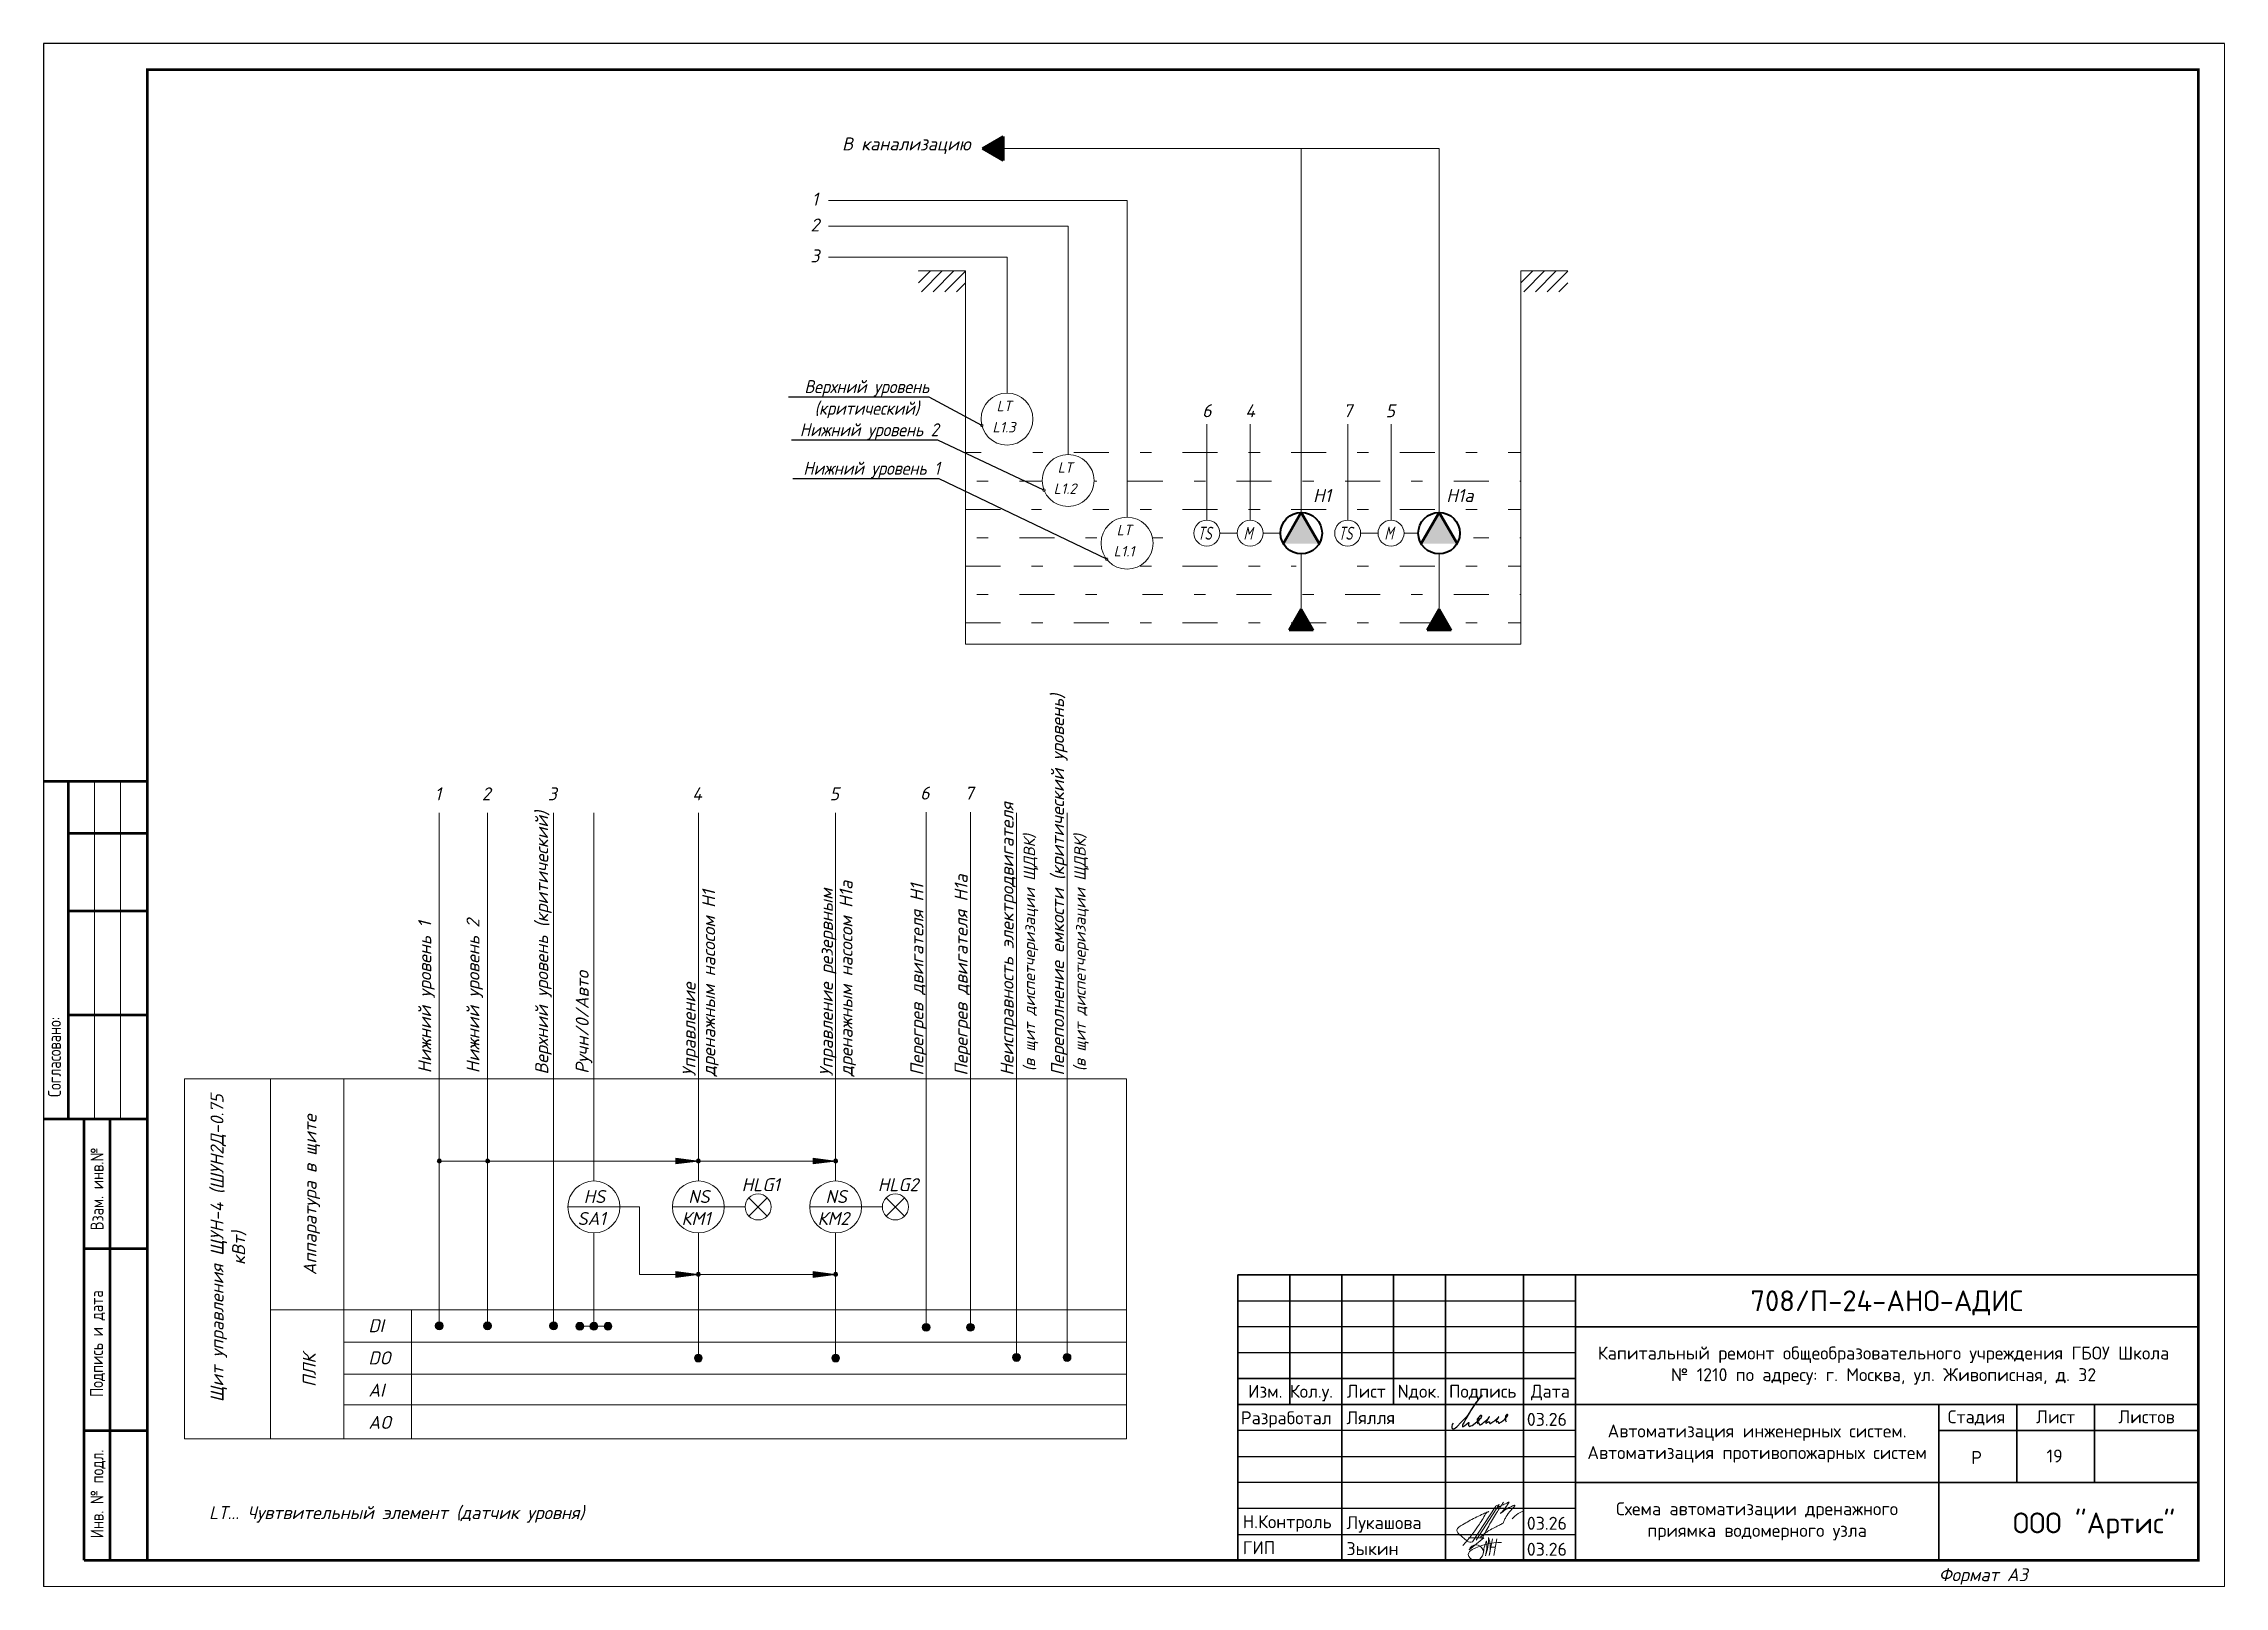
# Paper-space layout '1 (18)' of a CAD drawing. Header units: millimetres. Extents: x 4447 to 4867, y 876 to 1173.
# The model-space entities are those that its viewports show. They can reach past a viewport. Long polylines and large blocks are cut down to what shows.
import ezdxf
from ezdxf import colors
from ezdxf.entities.mleader import LeaderData, LeaderLine
from ezdxf.enums import TextEntityAlignment as Align
from ezdxf.math import Vec2, Vec3

# ---------------------------------------------------------------- set-up
doc = ezdxf.new("R2010")
doc.units = ezdxf.units.MM
doc.linetypes.add('HIDDENX2', pattern=[19.05, 12.7, -6.35])
for name, color, linetype, lineweight in [('00_АВК', 250, 'Continuous', 50), ('Aut_Cable_run', 80, 'Continuous', 50), ('RC-Выноски', 7, 'Continuous', 0), ('Автоматизация АиД', 161, 'Continuous', 35), ('АР_текст', 250, 'Continuous', 40), ('Надписи', 7, 'Continuous', 9), ('Основная сплош', 7, 'Continuous', 30), ('Текст', 7, 'Continuous', 30)]:
    doc.layers.add(name, color=color, linetype=linetype, lineweight=lineweight)
for name, color, linetype in [('11_Tablica', 7, 'Continuous'), ('_Frame', 7, 'Continuous'), ('Основная', 7, 'Continuous'), ('СОТ', 7, 'Continuous')]:
    doc.layers.add(name, color=color, linetype=linetype)
doc.layers.add('ОФ_подписи', color=5, linetype='Continuous', lineweight=13, true_color=0x0000ff)
doc.layers.add('Подписи', color=5, linetype='Continuous', lineweight=18, true_color=0x0000ff)
doc.styles.add('ICOCPEUR', font='isocpeur.ttf', dxfattribs={"height": 250})
doc.styles.add('PDF ISOCPEUR', font='isocpeur.ttf')
doc.styles.add('RubezhCAD', font='isocpeur.ttf')
doc.styles.add('SIMPLEX', font='isocpeur.ttf', dxfattribs={"width": 0.85})
doc.styles.add('TIMES', font='times.ttf')
doc.styles.add('КИТ', font='isocpeur.ttf', dxfattribs={"width": 0.9, "oblique": 14, "height": 250})
doc.styles.add('КИТ 2.5', font='isocpeur.ttf', dxfattribs={"oblique": 14, "height": 2.5})
doc.styles.add('КИТ 250', font='isocpeur.ttf', dxfattribs={"oblique": 14, "height": 500})

# ---------------------------------------------------------------- blocks, each defined once
blk = doc.blocks.new('Nasos')
blk.add_hatch(color=7).paths.add_polyline_path([(4, 0), (-2, 3.46), (-2, -3.46)])
at = {"color": 7}
for q in [(-2, 3.46), (-2, -3.46)]:
    blk.add_line((4, 0), q, dxfattribs=at)
at = {"color": 7, "lineweight": 40}
blk.add_circle((0, 0), 4, dxfattribs=at)
blk = doc.blocks.new('Voda')
blk.add_hatch(color=5).paths.add_polyline_path([(0, -2.31), (4, 0), (0, 2.31)])
at = {"color": 5}
for p, q in [((0, 2.31), (0, -2.31)), ((4, 0), (0, 2.31)), ((4, 0), (0, -2.31))]:
    blk.add_line(p, q, dxfattribs=at)
blk = doc.blocks.new('_DotSmall')
at = {"color": 0, "linetype": 'ByBlock', "const_width": 0.5}
blk.add_lwpolyline([(-0.0625, 0, 1), (0.0625, 0, 1)], format="xyb", close=True, dxfattribs=at)
blk = doc.blocks.new('П_Зыкин')
at = {"layer": 'ОФ_подписи', "color": 152, "ltscale": 100, "true_color": 0x0061c2, "transparency": 33554687}
for p, q in [((142, 249), (62, -174)), ((102, 37), (218, 37)), ((258, 249), (178, -174))]:
    blk.add_line(p, q, dxfattribs=at)
blk.add_lwpolyline([(-462, 273), (-74, 273), (-446, -30)], dxfattribs=at)
for centre, radius, start, end in [((-271, -94), 186, 314.2393, 159.9348), ((345, -1372), 1523, 88.8758, 117.8788), ((1109, -252), 1204, 158.7593, 174.231), ((-1024, 224), 1068, 337.8144, 2.8859), ((-849, 72), 852, 342.8308, 7.4815), ((-9, 182), 4.48, 8.9691, 155.6551), ((-643, 22), 732, 344.4555, 20.462), ((-318, -169), 151, 108.7568, 173.4251), ((-287, -115), 185, 191.5358, 322.3512)]:
    blk.add_arc(centre, radius, start, end, dxfattribs=at)
blk = doc.blocks.new('П_Лукашова')
at = {"layer": 'ОФ_подписи', "color": 152, "true_color": 0x0061c2}
for p, q in [((221, 339), (-221, -339)), ((286, 371), (-156, -307)), ((283, 370), (218, 338))]:
    blk.add_line(p, q, dxfattribs=at)
for points in [[(221, 301), (344, 360), (434, 401), (475, 416), (464, 395), (420, 336), (342, 232), (310, 203), (337, 221), (420, 283), (490, 322), (558, 352), (576, 358), (491, 240), (403, 113), (374, 49), (360, 20)], [(-221, -339), (-276, -344), (-368, -289), (-446, -221), (-505, -166), (-522, -116), (-412, -16), (-295, 56), (-173, 120), (-49, 179), (33, 216), (87, 237), (52, 221), (11, 167), (-59, 51), (-126, -52), (-177, -132), (-256, -231), (-409, -409)], [(360, 20), (294, -18), (203, -65), (91, -124), (-73, -248)], [(366, 415), (236, 213), (85, -37), (-50, -300)], [(530, 102), (646, 199), (748, 254)]]:
    blk.add_spline(points, degree=3, dxfattribs=at)
blk = doc.blocks.new('A$C11203D1A')
at = {"layer": 'Подписи', "lineweight": 25}
blk.add_lwpolyline([(0.24, 1.11), (0.09, 0.86), (0, 0.47), (0.01, 0.27), (0.06, 0.09), (0.17, 0.01), (0.33, 0), (0.53, 0.07), (0.73, 0.22), (0.94, 0.41), (1.81, 1.26), (2.64, 2.1), (3.19, 2.76), (3.8, 3.63), (4.42, 4.6), (5, 5.4), (5.39, 5.96), (5.72, 6.46), (5.82, 6.46), (5.73, 6.31), (4.71, 5.11), (3.82, 3.76), (2.71, 1.9), (2.36, 1.31), (2.15, 0.93), (2.05, 0.72), (2.04, 0.6), (2.04, 0.49), (2.07, 0.44), (2.13, 0.41), (2.22, 0.43), (2.34, 0.53), (2.48, 0.65), (2.83, 0.93), (3.1, 1.12), (3.23, 1.19), (3.28, 1.19), (3.29, 1.16), (3.26, 1.06), (3.23, 0.9), (3.22, 0.77), (3.24, 0.65), (3.26, 0.58), (3.34, 0.52), (3.42, 0.48), (3.54, 0.51), (3.66, 0.56), (3.92, 0.66), (4.17, 0.85), (4.57, 1.16), (4.82, 1.36), (5, 1.53), (5.18, 1.68), (5.48, 1.96), (5.64, 2.15), (5.74, 2.33), (5.75, 2.44), (5.75, 2.53), (5.69, 2.57), (5.6, 2.58), (5.49, 2.54), (5.33, 2.4), (5.12, 2.18), (4.99, 1.99), (4.9, 1.86), (4.85, 1.74), (4.87, 1.66), (4.92, 1.62), (5.03, 1.65), (5.11, 1.72), (5.21, 1.79), (5.24, 1.81), (5.28, 1.82), (5.31, 1.82), (5.32, 1.79), (5.26, 1.69), (5.19, 1.61), (5.11, 1.47), (5.03, 1.34), (4.98, 1.25), (4.97, 1.17), (4.97, 1.09), (5.01, 1.05), (5.05, 1.06), (5.1, 1.11), (5.14, 1.13), (5.2, 1.13), (5.23, 1.07), (5.27, 0.94), (5.32, 0.85), (5.35, 0.8), (5.43, 0.77), (5.52, 0.78), (5.61, 0.84), (5.88, 1), (6.13, 1.19), (6.42, 1.46), (6.68, 1.7), (6.94, 1.94), (7.06, 2.08), (7.22, 2.28), (7.23, 2.3), (7.23, 2.31), (7.2, 2.31), (7.18, 2.28), (7.15, 2.24), (6.76, 1.63), (6.67, 1.45), (6.59, 1.3), (6.56, 1.22), (6.56, 1.16), (6.57, 1.11), (6.6, 1.08), (6.65, 1.1), (6.7, 1.13), (6.79, 1.19), (6.88, 1.26), (6.99, 1.31), (7.07, 1.35), (7.18, 1.36), (7.23, 1.33), (7.27, 1.28), (7.28, 1.18), (7.28, 1.12), (7.3, 1.08), (7.34, 1.04), (7.38, 1.02), (7.45, 1.01), (7.52, 1.04), (7.6, 1.09), (7.73, 1.19), (7.93, 1.34), (8.13, 1.48), (8.36, 1.7), (8.65, 1.95), (8.78, 2.07), (8.9, 2.16), (8.98, 2.23), (9.03, 2.27), (9.04, 2.29), (9.02, 2.3), (8.99, 2.29), (8.97, 2.25), (8.92, 2.16), (8.7, 1.81), (8.57, 1.61), (8.52, 1.53), (8.51, 1.43), (8.53, 1.37), (8.56, 1.33), (8.6, 1.33), (8.66, 1.35), (8.72, 1.39), (8.76, 1.41), (8.86, 1.4), (8.93, 1.37), (8.94, 1.31), (8.96, 1.22), (8.98, 1.14), (9.02, 1.1), (9.08, 1.07), (9.17, 1.1), (9.24, 1.14), (9.33, 1.2), (9.56, 1.37), (9.86, 1.59), (10.18, 1.87), (10.41, 2.09), (10.57, 2.29), (10.72, 2.51), (10.76, 2.62), (10.77, 2.7), (10.75, 2.75), (10.68, 2.79), (10.58, 2.76), (10.5, 2.69), (10.38, 2.54), (10.32, 2.41), (10.31, 2.25), (10.32, 2.09), (10.33, 1.85), (10.35, 1.7), (10.37, 1.58), (10.4, 1.47), (10.47, 1.37)], dxfattribs=at)
blk = doc.blocks.new('Штамп')
at = {"layer": 'Основная'}
for p, q in [((-18500, 5000), (-12000, 5000)), ((-12000, 4500), (-18500, 4500)), ((-18500, 4000), (-12000, 4000)), ((-12000, 2500), (-18500, 2500)), ((-18500, 2000), (-12000, 2000)), ((-12000, 1500), (-18500, 1500)), ((-12000, 1000), (-18500, 1000)), ((-18500, 500), (-12000, 500))]:
    blk.add_line(p, q, dxfattribs=at)
at = {"layer": 'Основная сплош'}
for p, q in [((-18500, 5500), (0, 5500)), ((-18500, 5500), (-18500, 0)), ((-17500, 5500), (-17500, 3000)), ((-16500, 0), (-16500, 5500)), ((-15500, 5500), (-15500, 3000)), ((-14500, 0), (-14500, 5500)), ((-13000, 5500), (-13000, 0)), ((-12000, 0), (-12000, 5500)), ((-12000, 4500), (0, 4500)), ((-18500, 3500), (-12000, 3500)), ((0, 3000), (-18500, 3000)), ((-5000, 3000), (-5000, 0)), ((-3500, 3000), (-3500, 1500)), ((-2000, 3000), (-2000, 1500)), ((-5000, 2500), (0, 2500)), ((-12000, 1500), (0, 1500))]:
    blk.add_line(p, q, dxfattribs=at)
at = {"transparency": 33554687, "xscale": 100, "yscale": 100, "zscale": 100}
blk.add_blockref('A$C11203D1A', (-14379, 2533), dxfattribs=at)
at = {"layer": 'ОФ_подписи', "color": 5}
for name, p, xscale, yscale, zscale in [('П_Лукашова', (-13755, 700), 1.010226427429054, 1.010226427429054, 1.010226427429054), ('П_Зыкин', (-13706, 228), 0.7621923841183493, 0.7621923841183493, 0.7621923841183493)]:
    blk.add_blockref(name, p, dxfattribs=dict(at, xscale=xscale, yscale=yscale, zscale=zscale))
at = {"transparency": 33554687, "insert": (-8500, 2250), "char_height": 250, "width": 7000, "attachment_point": 5, "style": 'PDF ISOCPEUR'}
blk.add_mtext('Автоматизация инженерных систем. Автоматизация противопожарных систем', dxfattribs=at)
at = {"layer": 'АР_текст', "color": 7, "transparency": 33554687, "insert": (-2009, 668), "char_height": 400, "width": 7750, "attachment_point": 5, "style": 'RubezhCAD'}
blk.add_mtext('{\\C0;ООО "Артис"}', dxfattribs=at)
at = {"layer": 'Текст', "color": 0, "style": 'RubezhCAD'}
blk.add_text('708/П-24-АНО-АДИС', height=400, dxfattribs=at).set_placement((-6000, 4798), align=Align.CENTER)
at = {"layer": 'Текст', "linetype": 'Continuous', "style": 'RubezhCAD'}
for s, p in [('Изм.', (-18302, 3131)), ('Кол.у.', (-17500, 3131)), ('Лист', (-16402, 3131)), ('Nдок.', (-15424, 3131)), ('Подпись', (-14434, 3131)), ('Дата', (-12857, 3131))]:
    blk.add_text(s, height=250, dxfattribs=at).set_placement(p)
at = {"layer": 'Текст', "style": 'ICOCPEUR'}
for s, p in [('Разработал', (-18441, 2620)), ('Лялля', (-16408, 2622)), ('03.26', (-12934, 2590)), ('Н.Контроль', (-18407, 620)), ('Лукашова', (-16408, 602)), ('03.26', (-12934, 590)), ('ГИП', (-18407, 120)), ('Зыкин', (-16408, 102)), ('03.26', (-12934, 90))]:
    blk.add_text(s, height=250, dxfattribs=at).set_placement(p)
at = {"layer": 'Текст', "color": 7, "linetype": 'Continuous', "style": 'RubezhCAD'}
for s, p in [('Стадия', (-4273, 2640)), ('Лист', (-2750, 2640)), ('Листов', (-1000, 2640))]:
    blk.add_text(s, height=250, dxfattribs=at).set_placement(p, align=Align.CENTER)
at = {"layer": 'Текст', "color": 7, "style": 'RubezhCAD'}
blk.add_text('Р', height=250, dxfattribs=at).set_placement((-4273, 1857), align=Align.CENTER)
at = {"layer": 'Текст', "ltscale": 100, "insert": (-6063, 3750), "char_height": 250, "attachment_point": 5, "style": 'RubezhCAD'}
blk.add_mtext_dynamic_manual_height_columns('\\pi-3.125;Капитальный ремонт общеобразовательного учреждения ГБОУ Школа{\\H1.25x; }\\P№ 1210 по адресу: г. Москва, ул. Живописная, д. 32{\\H1.21604x; }\\P', width=11832.53, gutter_width=1250, heights=[1893], dxfattribs=at)
at = {"layer": 'Текст', "ltscale": 100, "style": 'RubezhCAD'}
blk.add_attdef('ЛИСТОВ', text='', height=250, dxfattribs=at).set_placement((-1000, 1857), align=Align.CENTER)
at = {"layer": 'Текст', "ltscale": 100, "style": 'TIMES'}
blk.add_attdef('НАЗВАНИЕ', text='', height=250, dxfattribs=at).set_placement((-8500, 750), align=Align.MIDDLE_CENTER)

msp = doc.modelspace()

# ---------------------------------------------------------------- hatches: boundary and pattern name
at = {"layer": '00_АВК', "lineweight": 9, "ltscale": 100}
h = msp.add_hatch(dxfattribs=at)
h.set_pattern_fill('ANSI31', color=0, scale=50, style=0)
h.set_pattern_definition([(45, (618927.53, 12684.04), (-112.2532, 112.2532), [])])
h.paths.add_polyline_path([(644627.5, 51184), (643727.5, 51184), (643727.5, 50784), (644627.5, 50784)])
h = msp.add_hatch(dxfattribs=at)
h.set_pattern_fill('ANSI31', color=0, scale=50, style=0)
h.set_pattern_definition([(45, (630528.57, 12684.04), (-112.2532, 112.2532), [])])
h.paths.add_polyline_path([(656228.6, 51184), (655328.6, 51184), (655328.6, 50784), (656228.6, 50784)])
at = {"layer": '00_АВК', "lineweight": 9}
h = msp.add_hatch(color=0, dxfattribs=at)
edge = h.paths.add_edge_path()
edge.add_arc((634495.5, 34046.2), 38.1, 0, 360)
h = msp.add_hatch(color=0, dxfattribs=at)
edge = h.paths.add_edge_path()
edge.add_arc((634495.5, 34046.2), 38.1, 0, 360)
h = msp.add_hatch(color=0, dxfattribs=at)
edge = h.paths.add_edge_path()
edge.add_arc((635424.5, 34046.2), 38.1, 0, 360)
h = msp.add_hatch(color=0, dxfattribs=at)
edge = h.paths.add_edge_path()
edge.add_arc((635424.5, 34046.2), 38.1, 0, 360)
for points in [[(639484.7, 34046.1), (639053, 34101.5), (639053, 33990.7)], [(642129.3, 34046.1), (641697.5, 34101.5), (641697.5, 33990.7)], [(639484.7, 31863.9), (639053, 31919.3), (639053, 31808.5)], [(642129.3, 31863.9), (641697.5, 31919.3), (641697.5, 31808.5)]]:
    msp.add_hatch(color=0, dxfattribs=at).paths.add_polyline_path(points)
h = msp.add_hatch(color=0, dxfattribs=at)
edge = h.paths.add_edge_path()
edge.add_arc((639484.7, 34046.1), 38.1, 0, 360)
h = msp.add_hatch(color=0, dxfattribs=at)
edge = h.paths.add_edge_path()
edge.add_arc((642129.3, 34046.1), 38.1, 0, 360)
h = msp.add_hatch(color=0, dxfattribs=at)
edge = h.paths.add_edge_path()
edge.add_arc((639484.7, 31863.9), 38.1, 0, 360)
h = msp.add_hatch(color=0, dxfattribs=at)
edge = h.paths.add_edge_path()
edge.add_arc((642129.3, 31863.9), 38.1, 0, 360)
h = msp.add_hatch(color=0, dxfattribs=at)
edge = h.paths.add_edge_path()
edge.add_arc((634495.5, 30875.4), 76.2, 0, 360)
h = msp.add_hatch(color=0, dxfattribs=at)
edge = h.paths.add_edge_path()
edge.add_arc((635424.5, 30875.4), 76.2, 0, 360)
h = msp.add_hatch(color=0, dxfattribs=at)
edge = h.paths.add_edge_path()
edge.add_arc((636697.1, 30875.4), 76.2, 0, 360)
h = msp.add_hatch(color=0, dxfattribs=at)
edge = h.paths.add_edge_path()
edge.add_arc((637202, 30866.1), 76.2, 0, 360)
h = msp.add_hatch(color=0, dxfattribs=at)
edge = h.paths.add_edge_path()
edge.add_arc((637473.4, 30866.1), 76.2, 0, 360)
h = msp.add_hatch(color=0, dxfattribs=at)
edge = h.paths.add_edge_path()
edge.add_arc((637744.7, 30866.1), 76.2, 0, 360)
h = msp.add_hatch(color=0, dxfattribs=at)
edge = h.paths.add_edge_path()
edge.add_arc((643873.1, 30846.3), 76.2, 0, 360)
h = msp.add_hatch(color=0, dxfattribs=at)
edge = h.paths.add_edge_path()
edge.add_arc((643873.1, 30846.3), 76.2, 0, 360)
h = msp.add_hatch(color=0, dxfattribs=at)
edge = h.paths.add_edge_path()
edge.add_arc((644724.1, 30846.3), 76.2, 0, 360)
h = msp.add_hatch(color=0, dxfattribs=at)
edge = h.paths.add_edge_path()
edge.add_arc((644724.1, 30846.3), 76.2, 0, 360)
h = msp.add_hatch(color=0, dxfattribs=at)
edge = h.paths.add_edge_path()
edge.add_arc((639484.7, 30255), 76.2, 0, 360)
h = msp.add_hatch(color=0, dxfattribs=at)
edge = h.paths.add_edge_path()
edge.add_arc((642129.3, 30255), 76.2, 0, 360)
h = msp.add_hatch(color=0, dxfattribs=at)
edge = h.paths.add_edge_path()
edge.add_arc((645612.6, 30266.5), 76.2, 0, 360)
h = msp.add_hatch(color=0, dxfattribs=at)
edge = h.paths.add_edge_path()
edge.add_arc((645612.6, 30266.5), 76.2, 0, 360)
h = msp.add_hatch(color=0, dxfattribs=at)
edge = h.paths.add_edge_path()
edge.add_arc((646585.6, 30266.5), 76.2, 0, 360)
h = msp.add_hatch(color=0, dxfattribs=at)
edge = h.paths.add_edge_path()
edge.add_arc((646585.6, 30266.5), 76.2, 0, 360)

# ---------------------------------------------------------------- linework, layer by layer
at = {"color": 7, "lineweight": 9, "ltscale": 4}
for p, q in [((627852.9, 34858.8), (627852.9, 41358.8)), ((628352.9, 41358.8), (628352.9, 34858.8))]:
    msp.add_line(p, q, dxfattribs=at)
at = {"color": 7, "lineweight": 9, "const_width": 50}
for points in [[(628854.1, 41358.8), (626852.9, 41358.8), (626852.9, 34858.8), (628852.9, 34858.8)], [(627352.9, 41358.8), (627352.9, 34858.8)], [(628852.9, 40358.8), (627352.9, 40358.8)], [(627352.9, 38858.8), (628852.9, 38858.8)], [(628852.9, 36858.8), (627352.9, 36858.8)], [(628852.9, 32358.8), (627652.9, 32358.8)], [(627652.9, 28858.8), (628852.9, 28858.8)]]:
    msp.add_lwpolyline(points, dxfattribs=at)
at = {"color": 7, "const_width": 50}
for points in [[(627652.9, 34858.8), (627652.9, 26358.8)], [(628152.9, 26358.8), (628152.9, 34858.8)], [(627652.9, 26358.8), (628852.9, 26358.8)]]:
    msp.add_lwpolyline(points, dxfattribs=at)
at = {"layer": '00_АВК', "color": 0, "lineweight": 9}
for p, q in [((653751.1, 53542.9), (645356.9, 53542.9)), ((651097.6, 46534.6), (651097.6, 53542.9)), ((653751.1, 46534.6), (653751.1, 53542.9)), ((641993.9, 52539.9, 2620000), (647742.3, 52539.9)), ((647742.3, 46442.7), (647742.3, 52539.9)), ((641993.9, 52042.9, 2620000), (646606.2, 52042.9, 517824.2)), ((646606.2, 47648.4), (646606.2, 52042.9, 517824.2)), ((645429.5, 51448.1), (641993.9, 51448.1)), ((645429.5, 51448.1), (645429.5, 51448.1)), ((645429.5, 48831.4), (645429.5, 51448.1)), ((649278.5, 46386.4), (649278.5, 48235.7)), ((650113, 46384.6), (650113, 48233.8)), ((651990.7, 46386.4), (651990.7, 48235.7)), ((652825.3, 46384.6), (652825.3, 48233.8)), ((649863, 46136.4), (649528.5, 46136.4)), ((650697.6, 46134.6), (650363, 46134.6)), ((652575.3, 46136.4), (652240.7, 46136.4)), ((653351.1, 46134.6), (653075.3, 46134.6)), ((651097.6, 45734.6), (651097.6, 44670.8)), ((653751.1, 45734.6), (653751.1, 44670.8)), ((644627.5, 44000.3, 2620000), (655328.6, 44000.3, 2620000)), ((634495.6, 30951.6), (634495.4, 40750.7)), ((635424.6, 30951.6), (635424.4, 40750.7)), ((636697.2, 30951.6), (636697, 40750.7)), ((637473.4, 33663.7), (637473.4, 40750.7)), ((639484.7, 33663.7), (639484.7, 40750.7)), ((642129.3, 33663.7), (642129.3, 40750.7)), ((643873.1, 30846.3), (643873.1, 40765.1)), ((644724.1, 30846.3), (644724.1, 40765.1)), ((645612.6, 30266.5), (645612.6, 40750.7)), ((646585.6, 30266.5), (646585.6, 40750.7)), ((629586.5, 35631.8), (629586.5, 28700.6)), ((629586.5, 35631.8), (647730, 35631.8)), ((631241.8, 35631.8), (631241.8, 28700.6)), ((632656.5, 28700.6), (632656.5, 35631.8)), ((647730, 35631.8), (647730, 28700.6)), ((636697.1, 34765.7), (636697.1, 34327.1)), ((631241.8, 33766.2), (631241.8, 28700.6)), ((640458.3, 33340.5), (640811.8, 32986.9)), ((640458.3, 32986.9), (640811.8, 33340.5)), ((643102.8, 33340.5), (643456.4, 32986.9)), ((643102.8, 32986.9), (643456.4, 33340.5)), ((636973.4, 33163.7), (637973.4, 33163.7)), ((638984.7, 33163.7), (639984.7, 33163.7)), ((639984.7, 33163.7), (640385.1, 33163.7)), ((641629.3, 33163.7), (642629.3, 33163.7)), ((642629.3, 33163.7), (643029.6, 33163.7)), ((637473.4, 32663.7), (637473.4, 30951.6)), ((639484.7, 30331.2), (639484.7, 32663.7)), ((642129.3, 30331.2), (642129.3, 32663.7)), ((631241.8, 31182.2), (647730, 31182.2)), ((633960.5, 31182.2), (633960.5, 28700.6)), ((637202, 30866.1), (637744.7, 30866.1)), ((632664.9, 30561.8), (647730, 30561.8)), ((632664.9, 29941.4), (647730, 29941.4)), ((632664.9, 29352.4), (647730, 29352.4)), ((629586.5, 28700.6), (647730, 28700.6))]:
    msp.add_line(p, q, dxfattribs=at)
at = {"layer": '00_АВК', "color": 0, "lineweight": 9, "ltscale": 100}
for p, q in [((643727.5, 51184, 2620000), (644627.5, 51184, 2620000)), ((655328.6, 51184, 2620000), (656228.6, 51184, 2620000))]:
    msp.add_line(p, q, dxfattribs=at)
at = {"layer": '00_АВК', "color": 0, "lineweight": 9, "ltscale": 5}
for p, q in [((644627.5, 51184, 2620000), (644627.5, 44000.3, 2620000)), ((655328.6, 51184, 2620000), (655328.6, 44000.3, 2620000))]:
    msp.add_line(p, q, dxfattribs=at)
at = {"layer": '00_АВК', "color": 0, "linetype": 'HIDDENX2', "lineweight": 9}
for p, q in [((634495.5, 34046.2), (642129.3, 34046.1)), ((637973.4, 33163.7), (638351.7, 33163.7)), ((638351.7, 33163.7), (638351.7, 31863.9)), ((638351.7, 31863.9), (642129.3, 31863.9))]:
    msp.add_line(p, q, dxfattribs=at)
at = {"layer": '00_АВК', "color": 0, "linetype": 'HIDDENX2', "lineweight": 9, "ltscale": 30}
for points in [[(639484.7, 34046.1), (639053, 34101.5), (639053, 33990.7)], [(642129.3, 34046.1), (641697.5, 34101.5), (641697.5, 33990.7)], [(639484.7, 31863.9), (639053, 31919.3), (639053, 31808.5)], [(642129.3, 31863.9), (641697.5, 31919.3), (641697.5, 31808.5)]]:
    msp.add_lwpolyline(points, close=True, dxfattribs=at)
at = {"layer": '00_АВК', "color": 0, "lineweight": 9}
for centre, radius in [((645429.5, 48331.4), 500), ((646606.2, 47148.4), 500), ((647742.3, 45942.7), 500), ((649278.5, 46136.4), 250), ((650113, 46134.6), 250), ((651990.7, 46136.4), 250), ((652825.3, 46134.6), 250), ((634495.5, 34046.2), 38.1), ((634495.5, 34046.2), 38.1), ((635424.5, 34046.2), 38.1), ((635424.5, 34046.2), 38.1), ((639484.7, 34046.1), 38.1), ((642129.3, 34046.1), 38.1), ((637473.4, 33163.7), 500), ((639484.7, 33163.7), 500), ((642129.3, 33163.7), 500), ((640635.1, 33163.7), 250), ((643279.6, 33163.7), 250), ((639484.7, 31863.9), 38.1), ((642129.3, 31863.9), 38.1), ((634495.5, 30875.4), 76.2), ((635424.5, 30875.4), 76.2), ((636697.1, 30875.4), 76.2), ((637202, 30866.1), 76.2), ((637473.4, 30866.1), 76.2), ((637744.7, 30866.1), 76.2), ((643873.1, 30846.3), 76.2), ((643873.1, 30846.3), 76.2), ((644724.1, 30846.3), 76.2), ((644724.1, 30846.3), 76.2), ((639484.7, 30255), 76.2), ((642129.3, 30255), 76.2), ((645612.6, 30266.5), 76.2), ((645612.6, 30266.5), 76.2), ((646585.6, 30266.5), 76.2), ((646585.6, 30266.5), 76.2)]:
    msp.add_circle(centre, radius, dxfattribs=at)
at = {"layer": '11_Tablica', "const_width": 50}
msp.add_lwpolyline([(628875.2, 26358.8), (668375.2, 26358.8), (668375.2, 55058.8), (628875.2, 55058.8)], close=True, dxfattribs=at)
at = {"layer": '_Frame'}
msp.add_lwpolyline([(626875.2, 25858.8), (668875.2, 25858.8), (668875.2, 55558.8), (626875.2, 55558.8)], close=True, dxfattribs=at)
at = {"layer": 'Автоматизация АиД', "color": 0, "lineweight": 9}
for p, q in [((644627.5, 47684.9, 2620000), (644929.6, 47684.9, 2620000)), ((645929.5, 47684.9, 2620000), (646119.4, 47684.9, 2620000)), ((646718.8, 47684.9, 2620000), (647393.1, 47684.9, 2620000)), ((647991.9, 47684.9, 2620000), (648210.7, 47684.9, 2620000)), ((648810.1, 47684.9, 2620000), (649484.4, 47684.9, 2620000)), ((650083.2, 47684.9, 2620000), (650302, 47684.9, 2620000)), ((650901.4, 47684.9, 2620000), (651575.7, 47684.9, 2620000)), ((652174.5, 47684.9, 2620000), (652393.3, 47684.9, 2620000)), ((652992.7, 47684.9, 2620000), (653667, 47684.9, 2620000)), ((654265.8, 47684.9, 2620000), (654484.6, 47684.9, 2620000)), ((655084.1, 47684.9, 2620000), (655328.6, 47684.9, 2620000)), ((644848.8, 47138.9, 2620000), (645067.6, 47138.9, 2620000)), ((645667, 47138.9, 2620000), (646106.3, 47138.9, 2620000)), ((647106.1, 47138.9, 2620000), (647158.9, 47138.9, 2620000)), ((647758.3, 47138.9, 2620000), (648432.6, 47138.9, 2620000)), ((649031.4, 47138.9, 2620000), (649250.2, 47138.9, 2620000)), ((649849.7, 47138.9, 2620000), (650523.9, 47138.9, 2620000)), ((651122.7, 47138.9, 2620000), (651341.5, 47138.9, 2620000)), ((651941, 47138.9, 2620000), (652615.2, 47138.9, 2620000)), ((653214, 47138.9, 2620000), (653432.8, 47138.9, 2620000)), ((654032.3, 47138.9, 2620000), (654706.5, 47138.9, 2620000)), ((655305.3, 47138.9, 2620000), (655328.6, 47138.9, 2620000)), ((644627.5, 46593.3, 2620000), (645301.7, 46593.3, 2620000)), ((645900.6, 46593.3, 2620000), (646090.7, 46593.3, 2620000)), ((647081.1, 46593.3, 2620000), (647393.1, 46593.3, 2620000)), ((647991.9, 46593.3, 2620000), (648210.7, 46593.3, 2620000)), ((648810.1, 46593.3, 2620000), (649484.4, 46593.3, 2620000)), ((650083.2, 46593.3, 2620000), (650302, 46593.3, 2620000)), ((650901.4, 46593.3, 2620000), (651575.7, 46593.3, 2620000)), ((652174.5, 46593.3, 2620000), (652393.3, 46593.3, 2620000)), ((652992.7, 46593.3, 2620000), (653667, 46593.3, 2620000)), ((654265.8, 46593.3, 2620000), (654484.6, 46593.3, 2620000)), ((655084.1, 46593.3, 2620000), (655328.6, 46593.3, 2620000)), ((644848.8, 46047.2, 2620000), (645067.6, 46047.2, 2620000)), ((645667, 46047.2, 2620000), (646341.3, 46047.2, 2620000)), ((646940.1, 46047.2, 2620000), (647158.9, 46047.2, 2620000)), ((648231.3, 46047.2, 2620000), (648432.6, 46047.2, 2620000)), ((654415.6, 46047.2, 2620000), (654706.5, 46047.2, 2620000)), ((655305.3, 46047.2, 2620000), (655328.6, 46047.2, 2620000)), ((644627.5, 45500.2, 2620000), (645301.7, 45500.2, 2620000)), ((645900.6, 45500.2, 2620000), (646119.4, 45500.2, 2620000)), ((646718.8, 45500.2, 2620000), (647263.1, 45500.2, 2620000)), ((647991.9, 45500.2, 2620000), (648210.7, 45500.2, 2620000)), ((648810.1, 45500.2, 2620000), (649484.4, 45500.2, 2620000)), ((650083.2, 45500.2, 2620000), (650302, 45500.2, 2620000)), ((650901.4, 45500.2, 2620000), (651000.2, 45500.2, 2620000)), ((652174.5, 45500.2, 2620000), (652393.3, 45500.2, 2620000)), ((652992.7, 45500.2, 2620000), (653667, 45500.2, 2620000)), ((654265.8, 45500.2, 2620000), (654484.6, 45500.2, 2620000)), ((655084.1, 45500.2, 2620000), (655328.6, 45500.2, 2620000)), ((644848.8, 44954.2, 2620000), (645067.6, 44954.2, 2620000)), ((645667, 44954.2, 2620000), (646341.3, 44954.2, 2620000)), ((646940.1, 44954.2, 2620000), (647158.9, 44954.2, 2620000)), ((648037.5, 44954.2, 2620000), (648432.6, 44954.2, 2620000)), ((649031.4, 44954.2, 2620000), (649250.2, 44954.2, 2620000)), ((649849.7, 44954.2, 2620000), (650523.9, 44954.2, 2620000)), ((651122.7, 44954.2, 2620000), (651341.5, 44954.2, 2620000)), ((651941, 44954.2, 2620000), (652615.2, 44954.2, 2620000)), ((653214, 44954.2, 2620000), (653432.8, 44954.2, 2620000)), ((654032.3, 44954.2, 2620000), (654706.5, 44954.2, 2620000)), ((655305.3, 44954.2, 2620000), (655328.6, 44954.2, 2620000)), ((644627.5, 44407.1, 2620000), (645301.7, 44407.1, 2620000)), ((645900.6, 44407.1, 2620000), (646119.4, 44407.1, 2620000)), ((646718.8, 44407.1, 2620000), (647393.1, 44407.1, 2620000)), ((647991.9, 44407.1, 2620000), (648210.7, 44407.1, 2620000)), ((648810.1, 44407.1, 2620000), (649484.4, 44407.1, 2620000)), ((650083.2, 44407.1, 2620000), (650302, 44407.1, 2620000)), ((650901.4, 44407.1, 2620000), (651575.7, 44407.1, 2620000)), ((652174.5, 44407.1, 2620000), (652393.3, 44407.1, 2620000)), ((652992.7, 44407.1, 2620000), (653667, 44407.1, 2620000)), ((653700.4, 44407.1, 2620000), (653919.1, 44407.1, 2620000)), ((654265.8, 44407.1, 2620000), (654484.6, 44407.1, 2620000)), ((655084.1, 44407.1, 2620000), (655328.6, 44407.1, 2620000))]:
    msp.add_line(p, q, dxfattribs=at)

# ---------------------------------------------------------------- block references
at = {"layer": '00_АВК', "color": 0, "lineweight": 9, "xscale": -100, "yscale": 100, "zscale": 100}
msp.add_blockref('Voda', (645356.9, 53542.9), dxfattribs=at)
at = {"layer": '00_АВК', "color": 0, "lineweight": 9, "xscale": 100, "yscale": 100, "zscale": 100, "rotation": 90}
for p in [(651097.6, 46134.6), (653751.1, 46134.6)]:
    msp.add_blockref('Nasos', p, dxfattribs=at)
at = {"layer": 'Aut_Cable_run', "color": 0, "lineweight": 9, "xscale": -100, "yscale": 100, "zscale": 100, "rotation": 270}
for p in [(651097.6, 44270.8), (653751.1, 44270.8)]:
    msp.add_blockref('Voda', p, dxfattribs=at)
at = {"layer": 'СОТ'}
msp.add_blockref('Штамп', (668375.2, 26358.8), dxfattribs=at)

# ---------------------------------------------------------------- texts
at = {"color": 7, "linetype": 'Continuous', "lineweight": 9, "style": 'RubezhCAD', "width": 0.8}
for s, p in [('Согласовано:', (627208.4, 35280.4)), ('Взам. инв.№', (628029, 32714.8)), ('Подпись и дата', (628020.7, 29505.2))]:
    msp.add_text(s, height=250, rotation=90, dxfattribs=at).set_placement(p)
at = {"color": 7, "linetype": 'Continuous', "style": 'RubezhCAD', "width": 0.8}
msp.add_text('Инв. № подл.', height=250, rotation=90, dxfattribs=at).set_placement((628029, 26787.6))
at = {"layer": '00_АВК', "color": 0, "lineweight": 9, "style": 'КИТ 250', "oblique": 14}
for s, height, p in [('1', 250, (641730.5, 52439.9, 2620005)), ('2', 250, (641730.5, 51942.9, 2620005)), ('3', 250, (641730.5, 51348.1, 5)), ('LТ', 200, (645371.1, 48483.5)), ('6', 250, (649278.5, 48367.5)), ('4', 250, (650113, 48365.6)), ('7', 250, (651990.7, 48367.5)), ('5', 250, (652810, 48365.6)), ('L1.3', 200, (645371.1, 48075.1)), ('LТ', 200, (646547.8, 47300.6)), ('L1.2', 200, (646547.8, 46892.1)), ('Н1', 250, (651497.6, 46734.6)), ('Н1а', 250, (654151.1, 46734.6)), ('LТ', 200, (647683.9, 46094.8)), ('L1.1', 200, (647683.9, 45686.4)), ('1', 250, (634470.3, 40991.6)), ('2', 250, (635399.3, 40991.6)), ('3', 250, (636671.9, 40991.6)), ('4', 250, (639459.7, 40991.6)), ('5', 250, (642104.2, 40991.6)), ('6', 250, (643848, 41006.1)), ('7', 250, (644699.1, 41006.1)), ('HLG1', 250, (640688, 33467.2)), ('HLG2', 250, (643332.5, 33467.2)), ('HS', 250, (637485.1, 33239.5)), ('NS', 250, (639496.5, 33239.5)), ('NS', 250, (642141, 33239.5)), ('SA1', 250, (637429.8, 32815.7)), ('КМ1', 250, (639441.2, 32815.7)), ('КМ2', 250, (642085.7, 32815.7))]:
    msp.add_text(s, height=height, dxfattribs=at).set_placement(p, align=Align.CENTER)
at = {"layer": '00_АВК', "color": 0, "lineweight": 9, "style": 'SIMPLEX', "oblique": 14, "width": 0.7}
for s, p in [('TS', (649233.5, 46008.6)), ('М', (650068.1, 46006.7)), ('TS', (651945.8, 46008.6)), ('М', (652783.1, 46009.6))]:
    msp.add_text(s, height=250, dxfattribs=at).set_placement(p, align=Align.CENTER)
at = {"layer": '00_АВК', "color": 0, "lineweight": 9, "style": 'КИТ 250', "oblique": 14}
for s, height, p in [('Переполнение емкости (критический уровень)', 250, (646528.1, 35691.6)), ('Верхний уровень (критический)', 250, (636593, 35713.1)), ('Неисправность электродвигателя', 250, (645555.1, 35691.6)), ('(в щит диспетчеризации ЩДВК)', 220, (645970.9, 35777.7)), ('(в щит диспетчеризации ЩДВК)', 220, (646943.9, 35777.7)), ('Перегрев двигателя Н1а', 250, (644670.3, 35691.2)), ('дренажным насосом Н1', 250, (639809.3, 35676.8)), ('Управление резервным', 250, (642075.4, 35676.8)), ('дренажным насосом Н1a', 250, (642453.8, 35676.8)), ('Перегрев двигателя Н1', 250, (643819.2, 35691.2)), ('Нижний уровень 1 ', 250, (634340.8, 35737.8)), ('Нижний уровень 2 ', 250, (635269.9, 35737.8)), ('Ручн/0/Авто', 250, (637373.8, 35727.4)), ('Управление', 250, (639430.9, 35676.8)), ('ПЛК', 250, (632117.3, 29697.2))]:
    msp.add_text(s, height=height, rotation=90, dxfattribs=at).set_placement(p)
for s, p in [('DI', (633130.6, 30752.8)), ('DO', (633130.6, 30132.3)), ('AI', (633130.6, 29511.9)), ('AO', (633130.6, 28891.5))]:
    msp.add_text(s, height=250, dxfattribs=at).set_placement(p)
at = {"layer": '00_АВК', "color": 0, "lineweight": 20, "style": 'КИТ 250', "oblique": 14}
msp.add_text('LТ... Чувтвительный элемент (датчик уровня)', height=250, dxfattribs=at).set_placement((630060.2, 27153.3))
at = {"layer": '00_АВК', "color": 0, "lineweight": 9, "ltscale": 100, "insert": (643490.3, 53594.4), "char_height": 250, "width": 9969.939, "attachment_point": 5, "style": 'КИТ 250'}
msp.add_mtext('\\pt2.5;В канализацию', dxfattribs=at)
at = {"layer": '00_АВК', "color": 0, "lineweight": 9, "char_height": 250, "width": 6021.052, "attachment_point": 5, "rotation": 90, "style": 'КИТ 2.5'}
for s, insert in [('Щит управления ЩУН-4 (ШУН2Д-0.75 кВт)', (630435.4, 32370.9, -989)), ('Аппаратура в щите', (632039.9, 33396, -989))]:
    msp.add_mtext(s, dxfattribs=dict(at, insert=insert))
at = {"layer": 'Надписи', "color": 0, "style": 'КИТ 250', "oblique": 14}
msp.add_text('Формат А3', height=250, dxfattribs=at).set_placement((663375.2, 25958.8))
at = {"layer": 'СОТ', "char_height": 250, "width": 7000, "attachment_point": 5, "style": 'RubezhCAD'}
for s, insert in [('{\\C0;19}', (665605.1, 28368.7)), ('Схема автоматизации дренажного\\Pприямка водомерного узла', (659875.2, 27110.6))]:
    msp.add_mtext(s, dxfattribs=dict(at, insert=insert))

# ---------------------------------------------------------------- leaders
at = {"layer": '00_АВК', "color": 0, "lineweight": 9}
ml = msp.add_multileader_mtext('Standard', dxfattribs=at)
ml.set_content('\\pxsm1,qc;Верхний уровень \\P(критический)', style='КИТ')
ml.set_leader_properties()
ml.set_arrow_properties(name='DOTSMALL')
ml.build(insert=Vec2(0, 0))
ml.multileader.update_dxf_attribs({"text_left_attachment_type": 6, "text_right_attachment_type": 6, "arrow_head_size": 100})
ctx = ml.context
ctx.base_point, ctx.char_height, ctx.arrow_head_size, ctx.plane_origin = Vec3(641538.2, 48756.2), 250, 100, Vec3(642876.5, 58238)
ctx.left_attachment, ctx.right_attachment, ctx.text_align_type = 6, 6, 1
notes = []
notes.append((ctx, [(1, (1, 1, 0), (643930, 48756.2), (-1, 0), 8, [(0, [(644944.4, 48210.4)], 0, [])])]))
ctx.mtext.insert, ctx.mtext.width, ctx.mtext.defined_height, ctx.mtext.alignment, ctx.mtext.flow_direction = Vec3(642730.1, 49081.2), 3223.697, 1867.9, 2, 5
ml = msp.add_multileader_mtext('Standard', dxfattribs=at)
ml.set_content('\\pxsm1,qc;Нижний уровень 2', style='КИТ')
ml.set_leader_properties()
ml.set_arrow_properties(name='DOTSMALL')
ml.build(insert=Vec2(0, 0))
ml.multileader.update_dxf_attribs({"text_left_attachment_type": 6, "text_right_attachment_type": 6, "arrow_head_size": 100})
ctx = ml.context
ctx.base_point, ctx.char_height, ctx.arrow_head_size, ctx.plane_origin = Vec3(641462.8, 47925.7), 250, 100, Vec3(642846, 57079.5)
ctx.left_attachment, ctx.right_attachment, ctx.text_align_type = 6, 6, 1
notes.append((ctx, [(1, (1, 1, 0), (644097, 47925.7), (-1, 0), 8, [(0, [(646141.8, 46963.1)], 0, [])])]))
ctx.mtext.insert, ctx.mtext.width, ctx.mtext.defined_height, ctx.mtext.alignment, ctx.mtext.flow_direction = Vec3(642775.9, 48250.7), 3223.697, 1867.9, 2, 5
ml = msp.add_multileader_mtext('Standard', dxfattribs=at)
ml.set_content('\\pxsm1,qc;Нижний уровень 1', style='КИТ')
ml.set_leader_properties()
ml.set_arrow_properties(name='DOTSMALL')
ml.build(insert=Vec2(0, 0))
ml.multileader.update_dxf_attribs({"text_left_attachment_type": 6, "text_right_attachment_type": 6, "arrow_head_size": 100})
ctx = ml.context
ctx.base_point, ctx.char_height, ctx.arrow_head_size, ctx.plane_origin = Vec3(641530.9, 47183.8), 250, 100, Vec3(642858.2, 56250.3)
ctx.left_attachment, ctx.right_attachment, ctx.text_align_type = 6, 6, 1
notes.append((ctx, [(1, (1, 1, 0), (644120.1, 47183.8), (-1, 0), 8, [(0, [(647349, 45633.9)], 0, [])])]))
ctx.mtext.insert, ctx.mtext.width, ctx.mtext.defined_height, ctx.mtext.alignment, ctx.mtext.flow_direction = Vec3(642821.5, 47508.8), 3223.697, 1867.9, 2, 5
at = {"layer": 'RC-Выноски', "linetype": 'Continuous', "ltscale": 15}
ml = msp.add_multileader_mtext('Standard', dxfattribs=at)
ml.set_content('Оборудование по разделу\\P708/П-24-АНО-АПС ', color=256, style='ICOCPEUR')
ml.set_leader_properties()
ml.build(insert=Vec2(0, 0))
ml.multileader.update_dxf_attribs({"has_text_frame": 1, "text_left_attachment_type": 6, "text_right_attachment_type": 6, "dogleg_length": 2, "arrow_head_size": 400, "scale": 100})
ctx = ml.context
ctx.base_point, ctx.scale, ctx.char_height, ctx.arrow_head_size, ctx.landing_gap_size, ctx.plane_origin = Vec3(-57083.2, 53277.5), 100, 250, 400, 100, Vec3(-593344.8, 18370.6)
ctx.left_attachment, ctx.right_attachment = 6, 6
notes.append((ctx, [(0, (1, 1, 0), (-57283.2, 53277.5), (1, 0), 200, [(1, [(-60986.9, 50407.5), (-60026.2, 51803.4)], 0, [])])]))
ctx.mtext.insert, ctx.mtext.width, ctx.mtext.flow_direction = Vec3(-56983.2, 53577.5), 6966.32, 5
ml = msp.add_multileader_mtext('Standard', dxfattribs=at)
ml.set_content('Оборудование по разделу\\P708/П-24-АНО-АПС ', color=256, style='ICOCPEUR')
ml.set_leader_properties()
ml.build(insert=Vec2(0, 0))
ml.multileader.update_dxf_attribs({"has_text_frame": 1, "text_left_attachment_type": 6, "text_right_attachment_type": 6, "dogleg_length": 2, "arrow_head_size": 400, "scale": 100})
ctx = ml.context
ctx.base_point, ctx.scale, ctx.char_height, ctx.arrow_head_size, ctx.landing_gap_size, ctx.plane_origin = Vec3(-11806.1, 49358.3), 100, 250, 400, 100, Vec3(-548067.8, 15371.6)
ctx.left_attachment, ctx.right_attachment = 6, 6
notes.append((ctx, [(0, (1, 1, 0), (-12006.1, 49358.3), (1, 0), 200, [(1, [(-17314.1, 51436.1), (-15052.5, 51686.1)], 0, [])])]))
ctx.mtext.insert, ctx.mtext.width, ctx.mtext.flow_direction = Vec3(-11706.1, 49658.3), 6966.32, 5
for ctx, leaders in notes:
    for number, flags, end, landing, length, lines in leaders:
        leader = LeaderData()
        leader.index, (leader.has_last_leader_line, leader.has_dogleg_vector, leader.attachment_direction) = number, flags
        leader.last_leader_point, leader.dogleg_vector, leader.dogleg_length = Vec3(end), Vec3(landing), length
        for number, points, colour, breaks in lines:
            line = LeaderLine()
            line.index, line.vertices, line.color, line.breaks = number, Vec3.list(points), colors.encode_raw_color(colour), breaks
            leader.lines.append(line)
        ctx.leaders.append(leader)

psp = doc.layouts.new('1 (18)')

# ---------------------------------------------------------------- viewports
at = {"layer": 'Defpoints'}
psp.add_viewport(center=(4657.39, 1024.57), size=(420, 297), view_center_point=(647875.16, 40708.85), view_height=29700, dxfattribs=at)

doc.saveas('drawing.dxf')
